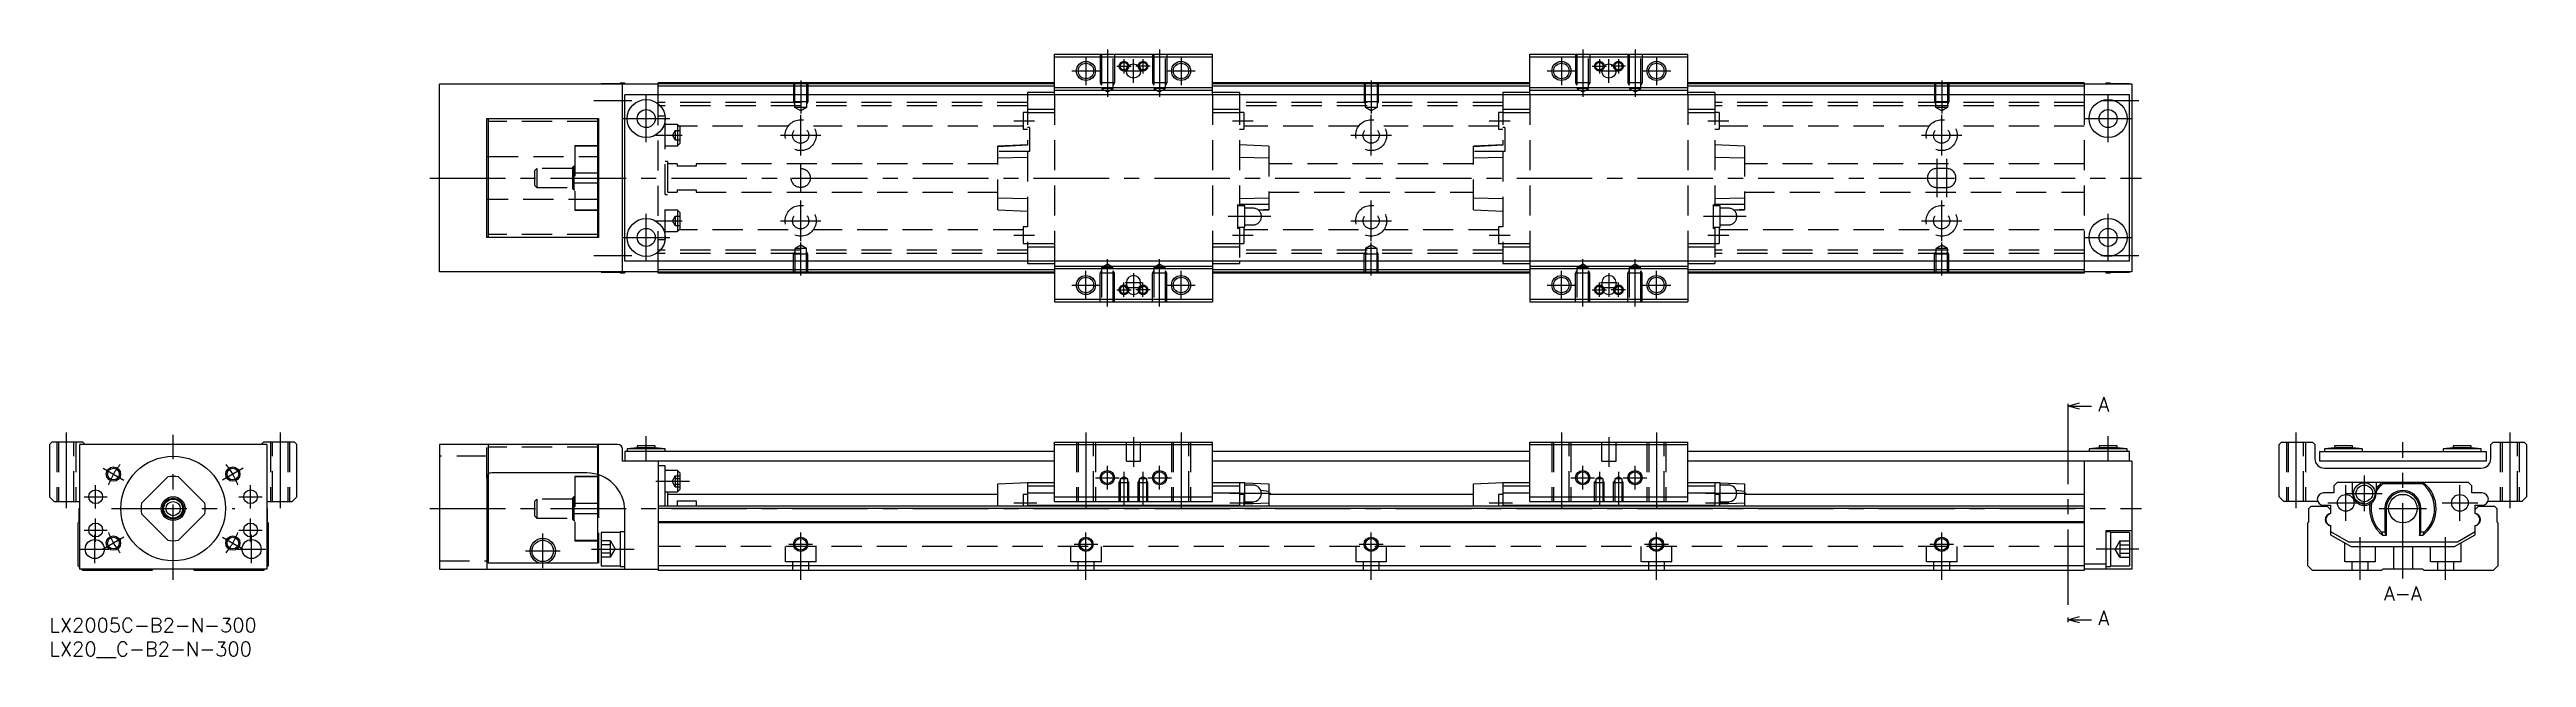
# Model space of a CAD drawing. Extents: x 0 to 521, y -8 to 120.
import ezdxf

# ---------------------------------------------------------------- set-up
doc = ezdxf.new("R2010")
doc.units = 0
doc.header["$LTSCALE"] = 0.5
doc.linetypes.add('CENTER', pattern=[50.8, 31.75, -6.35, 6.35, -6.35])
doc.linetypes.add('DASHED', pattern=[19.05, 12.7, -6.35])
doc.layers.get('0').update_dxf_attribs({"linetype": 'CONTINUOUS'})
for name, color, linetype in [('MSM_CENTER', 1, 'CENTER'), ('MSM_CONTINUOUS', 7, 'CONTINUOUS'), ('MSM_DASHED', 4, 'DASHED'), ('MSM_NARROW', 5, 'CONTINUOUS'), ('MSM_PART_NUMBER', 7, 'CONTINUOUS')]:
    doc.layers.add(name, color=color, linetype=linetype)
doc.styles.get("Standard").update_dxf_attribs({"font": 'txt.shx', "height": 1, "bigfont": 'bigfont.shx'})

# ---------------------------------------------------------------- blocks, each defined once
blk = doc.blocks.new('*U2')
at = {"layer": 'MSM_PART_NUMBER'}
blk.add_text('LX2005C-B2-N-300', height=3, dxfattribs=at).set_placement((0, -3))
blk = doc.blocks.new('*U3')
at = {"layer": 'MSM_PART_NUMBER'}
blk.add_text('LX20__C-B2-N-300', height=3, dxfattribs=at).set_placement((0, -8))

msp = doc.modelspace()

# ---------------------------------------------------------------- linework, layer by layer
for p, q in [((205.7, 110.5), (205.7, 110)), ((250.3, 110.5), (250.3, 110)), ((305.7, 110.5), (305.7, 110)), ((350.3, 110.5), (350.3, 110)), ((205.7, 75), (205.7, 74.5)), ((250.3, 75), (250.3, 74.5)), ((305.7, 75), (305.7, 74.5)), ((350.3, 75), (350.3, 74.5))]:
    msp.add_line(p, q)
at = {"layer": 'MSM_CENTER'}
for p, q in [((215, 115), (221, 115)), ((218, 118), (218, 112)), ((222.5, 119.5), (222.5, 109.59)), ((224.5, 116), (227.5, 116)), ((226, 117.5), (226, 114.5)), ((226, 115), (230, 115)), ((228, 112.5), (228, 117.5)), ((231.5, 116), (228.5, 116)), ((230, 117.5), (230, 114.5)), ((233.5, 119.5), (233.5, 109.59)), ((235, 115), (241, 115)), ((238, 118), (238, 112)), ((315, 115), (321, 115)), ((318, 118), (318, 112)), ((322.5, 119.5), (322.5, 109.59)), ((324.5, 116), (327.5, 116)), ((326, 117.5), (326, 114.5)), ((326, 115), (330, 115)), ((328, 112.5), (328, 117.5)), ((331.5, 116), (328.5, 116)), ((330, 117.5), (330, 114.5)), ((333.5, 119.5), (333.5, 109.59)), ((335, 115), (341, 115)), ((338, 118), (338, 112)), ((125.5, 100), (125.5, 110)), ((158, 113), (158, 106.09)), ((278, 113), (278, 106.09)), ((398, 113), (398, 106.09)), ((433, 100), (433, 110)), ((114.5, 108.8), (122.5, 108.8)), ((120.5, 105), (130.5, 105)), ((158, 97.25), (158, 105.75)), ((202.8, 104.5), (207.2, 104.5)), ((248.8, 104.5), (253.2, 104.5)), ((278, 97.25), (278, 105.75)), ((302.8, 104.5), (307.2, 104.5)), ((348.8, 104.5), (353.2, 104.5)), ((398, 97.25), (398, 105.75)), ((428, 105), (438, 105)), ((431.5, 108.8), (439.5, 108.8)), ((127.5, 101.5), (133.1, 101.5)), ((153.75, 101.5), (162.25, 101.5)), ((273.75, 101.5), (282.25, 101.5)), ((393.75, 101.5), (402.25, 101.5)), ((158, 89.5), (158, 95.5)), ((397, 96.5), (397, 88.5)), ((399, 96.5), (399, 88.5)), ((80, 92.5), (440, 92.5)), ((125.5, 75), (125.5, 85)), ((127.5, 83.5), (133.1, 83.5)), ((153.75, 83.5), (162.25, 83.5)), ((158, 79.25), (158, 87.75)), ((256.9, 84.4), (247.9, 84.4)), ((273.75, 83.5), (282.25, 83.5)), ((278, 79.25), (278, 87.75)), ((356.9, 84.4), (347.9, 84.4)), ((393.75, 83.5), (402.25, 83.5)), ((398, 79.25), (398, 87.75)), ((433, 75), (433, 85)), ((120.5, 80), (130.5, 80)), ((158, 72), (158, 78.91)), ((202.8, 80.5), (207.2, 80.5)), ((248.8, 80.45), (253.2, 80.45)), ((278, 72), (278, 78.91)), ((302.8, 80.5), (307.2, 80.5)), ((348.8, 80.45), (353.2, 80.45)), ((398, 72), (398, 78.91)), ((428, 80), (438, 80)), ((114.5, 76.2), (122.5, 76.2)), ((218, 67), (218, 73)), ((222.5, 65.5), (222.5, 75.41)), ((233.5, 65.5), (233.5, 75.41)), ((238, 67), (238, 73)), ((318, 67), (318, 73)), ((322.5, 65.5), (322.5, 75.41)), ((333.5, 65.5), (333.5, 75.41)), ((338, 67), (338, 73)), ((431.5, 76.2), (439.5, 76.2)), ((215, 70), (221, 70)), ((224.5, 69), (227.5, 69)), ((226, 67.5), (226, 70.5)), ((226.25, 70.5), (229.75, 70.5)), ((226.25, 69.5), (229.75, 69.5)), ((228, 72.5), (228, 67.5)), ((231.5, 69), (228.5, 69)), ((230, 67.5), (230, 70.5)), ((235, 70), (241, 70)), ((315, 70), (321, 70)), ((324.5, 69), (327.5, 69)), ((326, 67.5), (326, 70.5)), ((326.25, 70.5), (329.75, 70.5)), ((326.25, 69.5), (329.75, 69.5)), ((328, 72.5), (328, 67.5)), ((331.5, 69), (328.5, 69)), ((330, 67.5), (330, 70.5)), ((335, 70), (341, 70)), ((424.5, 44.04), (424.5, 0.13)), ((3.5, 39), (3.5, 22.5)), ((26, 8), (26, 38.5)), ((48.5, 39), (48.5, 22.5)), ((125.5, 33), (125.5, 38.2)), ((218, 39), (218, 22.5)), ((228, 38), (228, 31.8)), ((238, 39), (238, 22.5)), ((318, 39), (318, 22.5)), ((328, 38), (328, 31.8)), ((338, 39), (338, 22.5)), ((433, 33), (433, 38.2)), ((472.5, 39), (472.5, 22.5)), ((495, 8.3), (495, 37)), ((517.5, 39), (517.5, 22.5)), ((11.28, 31.5), (15.61, 29)), ((40.72, 31.5), (36.39, 29)), ((222.5, 27), (222.5, 32)), ((233.5, 27), (233.5, 32)), ((322.5, 27), (322.5, 32)), ((333.5, 27), (333.5, 32)), ((9.7, 23.05), (9.7, 27.95)), ((42.3, 23.05), (42.3, 27.95)), ((127.5, 28.75), (134.6, 28.75)), ((220, 29.5), (225, 29.5)), ((226, 30.7), (226, 23.5)), ((230, 30.7), (230, 23.5)), ((231, 29.5), (236, 29.5)), ((256.9, 26.2), (248.3, 26.2)), ((320, 29.5), (325, 29.5)), ((326, 30.7), (326, 23.5)), ((330, 30.7), (330, 23.5)), ((331, 29.5), (336, 29.5)), ((356.9, 26.2), (348.3, 26.2)), ((483, 20.45), (483, 27.95)), ((483.15, 26.2), (490.65, 26.2)), ((486.9, 22.45), (486.9, 29.95)), ((507, 20.45), (507, 27.95)), ((7.25, 25.5), (12.15, 25.5)), ((9.7, 16.05), (9.7, 20.95)), ((13, 23), (39, 23)), ((39.85, 25.5), (44.75, 25.5)), ((42.3, 16.05), (42.3, 20.95)), ((80, 23), (440, 23)), ((202.8, 24.2), (207.7, 24.2)), ((248.3, 24.2), (253.2, 24.2)), ((302.8, 24.2), (307.7, 24.2)), ((348.3, 24.2), (353.2, 24.2)), ((479.25, 24.2), (486.75, 24.2)), ((490, 23), (500, 23)), ((503.25, 24.2), (510.75, 24.2)), ((7.25, 18.5), (12.15, 18.5)), ((9.5, 11.5), (9.5, 17.5)), ((15.61, 17), (11.28, 14.5)), ((36.39, 17), (40.72, 14.5)), ((39.85, 18.5), (44.75, 18.5)), ((42.5, 11.5), (42.5, 17.5)), ((103.75, 10.45), (103.75, 17.75)), ((158, 8), (158, 18)), ((218, 8), (218, 18)), ((278, 8), (278, 18)), ((338, 8), (338, 18)), ((398, 8), (398, 18)), ((486, 8), (486, 17)), ((504, 8), (504, 17)), ((6.5, 14.5), (12.5, 14.5)), ((39.5, 14.5), (45.5, 14.5)), ((100.1, 14.1), (107.4, 14.1)), ((114, 14.5), (123, 14.5)), ((155.5, 15.5), (160.5, 15.5)), ((215.5, 15.5), (220.5, 15.5)), ((275.5, 15.5), (280.5, 15.5)), ((335.5, 15.5), (340.5, 15.5)), ((395.5, 15.5), (400.5, 15.5)), ((439.5, 14.5), (430.5, 14.5))]:
    msp.add_line(p, q, dxfattribs=at)
for start, end in [(140.1188, 159.8812), (20.1188, 39.8812), (200.1188, 219.8812), (320.1188, 339.8812)]:
    msp.add_arc((26, 23), 14.5, start, end, dxfattribs=at)
at = {"layer": 'MSM_CONTINUOUS'}
for p, q in [((211.4, 118.5), (244.6, 118.5)), ((211.4, 110), (211.4, 118.5)), ((211.4, 118), (244.6, 118)), ((244.6, 110), (244.6, 118.5)), ((311.4, 118.5), (344.6, 118.5)), ((311.4, 110), (311.4, 118.5)), ((311.4, 118), (344.6, 118)), ((344.6, 110), (344.6, 118.5)), ((128, 112.2), (82, 112.2)), ((82, 72.8), (82, 112.2)), ((116, 112.3), (116, 112.2)), ((120, 112.3), (116, 112.3)), ((120, 112.45), (120, 112.2)), ((121, 112.45), (120, 112.45)), ((120.5, 72.8), (120.5, 112.2)), ((121, 112.45), (121, 112.2)), ((121, 75), (121, 110)), ((437.5, 110), (121, 110)), ((128, 110), (128, 112.5)), ((211.4, 112.5), (128, 112.5)), ((211.4, 112.3), (128, 112.3)), ((211.4, 111.8), (128, 111.8)), ((211.4, 110.5), (205.7, 110.5)), ((211.4, 111.5), (244.6, 111.5)), ((211.4, 111), (244.6, 111)), ((311.4, 112.5), (244.6, 112.5)), ((311.4, 112.3), (244.6, 112.3)), ((311.4, 111.8), (244.6, 111.8)), ((250.3, 110.5), (244.6, 110.5)), ((311.4, 110.5), (305.7, 110.5)), ((311.4, 111.5), (344.6, 111.5)), ((311.4, 111), (344.6, 111)), ((428, 112.5), (344.6, 112.5)), ((428, 112.3), (344.6, 112.3)), ((428, 111.8), (344.6, 111.8)), ((350.3, 110.5), (344.6, 110.5)), ((428, 112.5), (428, 110)), ((438, 112.2), (428, 112.2)), ((433.5, 112.45), (432.5, 112.45)), ((432.5, 112.45), (432.5, 112.2)), ((433.5, 112.45), (433.5, 112.2)), ((437.5, 112.3), (433.5, 112.3)), ((437.5, 112.3), (437.5, 112.2)), ((437.5, 75), (437.5, 110)), ((438, 112.2), (438, 72.8)), ((92, 105), (115.5, 105)), ((92, 80), (92, 105)), ((92.25, 105), (92.25, 80)), ((115.25, 105), (115.25, 80)), ((115.5, 105), (115.5, 80)), ((115.5, 99.25), (115.25, 99.25)), ((115.5, 99.16), (115.25, 99.16)), ((92, 97), (92.25, 97)), ((115.25, 93.62), (115.5, 93.62)), ((115.5, 91.38), (115.25, 91.38)), ((92.25, 88), (92, 88)), ((115.25, 85.84), (115.5, 85.84)), ((115.25, 85.75), (115.5, 85.75)), ((115.5, 80), (92, 80)), ((437.5, 75), (121, 75)), ((128, 72.5), (128, 75)), ((211.4, 73.2), (128, 73.2)), ((205.7, 74.5), (211.4, 74.5)), ((211.4, 75), (211.4, 66.5)), ((211.4, 74), (244.6, 74)), ((211.4, 73.5), (244.6, 73.5)), ((244.6, 75), (244.6, 66.5)), ((244.6, 74.5), (250.3, 74.5)), ((311.4, 73.2), (244.6, 73.2)), ((305.7, 74.5), (311.4, 74.5)), ((311.4, 75), (311.4, 66.5)), ((311.4, 74), (344.6, 74)), ((311.4, 73.5), (344.6, 73.5)), ((344.6, 75), (344.6, 66.5)), ((344.6, 74.5), (350.3, 74.5)), ((428, 73.2), (344.6, 73.2)), ((428, 75), (428, 72.5)), ((128, 72.8), (82, 72.8)), ((116, 72.8), (116, 72.7)), ((116, 72.7), (120, 72.7)), ((120, 72.8), (120, 72.55)), ((120, 72.55), (121, 72.55)), ((121, 72.8), (121, 72.55)), ((211.4, 72.7), (128, 72.7)), ((211.4, 72.5), (128, 72.5)), ((226.5, 70.5), (226.5, 69.5)), ((229.5, 69.5), (229.5, 70.5)), ((311.4, 72.7), (244.6, 72.7)), ((311.4, 72.5), (244.6, 72.5)), ((326.5, 70.5), (326.5, 69.5)), ((329.5, 69.5), (329.5, 70.5)), ((428, 72.7), (344.6, 72.7)), ((428, 72.5), (344.6, 72.5)), ((438, 72.8), (428, 72.8)), ((432.5, 72.8), (432.5, 72.55)), ((432.5, 72.55), (433.5, 72.55)), ((433.5, 72.8), (433.5, 72.55)), ((433.5, 72.7), (437.5, 72.7)), ((437.5, 72.8), (437.5, 72.7)), ((211.4, 67), (244.6, 67)), ((211.4, 66.5), (244.6, 66.5)), ((311.4, 67), (344.6, 67)), ((311.4, 66.5), (344.6, 66.5)), ((424.5, 44.54), (427, 45.21)), ((424.5, 45.04), (424.5, 44.04)), ((427, 43.87), (424.5, 44.54)), ((424.5, 44.54), (429.5, 44.54)), ((0.5, 37), (0, 36.5)), ((0, 36.5), (0, 25.5)), ((7, 37), (0.5, 37)), ((6.3, 36.5), (6.3, 10.3)), ((45.7, 36.5), (6.3, 36.5)), ((7.5, 36.5), (7, 37)), ((45, 37), (44.5, 36.5)), ((51.5, 37), (45, 37)), ((45.7, 36.5), (45.7, 10.3)), ((52, 36.5), (51.5, 37)), ((52, 25.5), (52, 36.5)), ((82, 36.5), (82, 10.3)), ((119.5, 36.5), (82, 36.5)), ((211.4, 37), (244.6, 37)), ((211.4, 24.5), (211.4, 37)), ((211.4, 36.5), (244.6, 36.5)), ((244.6, 24.5), (244.6, 37)), ((311.4, 37), (344.6, 37)), ((311.4, 24.5), (311.4, 37)), ((311.4, 36.5), (344.6, 36.5)), ((344.6, 24.5), (344.6, 37)), ((469, 36.5), (469.5, 37)), ((469, 25.5), (469, 36.5)), ((469.5, 37), (476, 37)), ((476, 37), (476.5, 36.5)), ((476.5, 36.5), (476.5, 33.5)), ((513.5, 36.5), (514, 37)), ((513.5, 33.5), (513.5, 36.5)), ((514, 37), (520.5, 37)), ((520.5, 37), (521, 36.5)), ((521, 36.5), (521, 25.5)), ((120.5, 33), (120.5, 35.5)), ((211.4, 33), (120.5, 33)), ((121, 35), (121, 33)), ((211.4, 35), (121, 35)), ((123.6, 35.8), (121.5, 35.55)), ((121.5, 35.55), (121.5, 35)), ((129.5, 35.55), (121.5, 35.55)), ((123.6, 36.2), (123.6, 35.8)), ((127.4, 36.2), (123.6, 36.2)), ((127.4, 35.8), (123.6, 35.8)), ((127.4, 35.8), (127.4, 36.2)), ((129.5, 35.55), (127.4, 35.8)), ((128, 33), (128, 10)), ((129.5, 32), (128, 32)), ((129.5, 35), (129.5, 35.55)), ((129.5, 23.5), (129.5, 32)), ((311.4, 35), (244.6, 35)), ((311.4, 33), (244.6, 33)), ((437.5, 35), (344.6, 35)), ((438, 33), (344.6, 33)), ((428, 33), (428, 10)), ((431.1, 35.8), (429, 35.55)), ((429, 35.55), (429, 35)), ((437, 35.55), (429, 35.55)), ((431.1, 36.2), (431.1, 35.8)), ((434.9, 36.2), (431.1, 36.2)), ((434.9, 35.8), (431.1, 35.8)), ((434.9, 35.8), (434.9, 36.2)), ((437, 35.55), (434.9, 35.8)), ((437, 35), (437, 35.55)), ((437.5, 33), (437.5, 35)), ((438, 33), (438, 10.3)), ((477.5, 35), (512.5, 35)), ((477.5, 35), (477.5, 33)), ((512.5, 33), (477.5, 33)), ((480.6, 35.8), (478.5, 35.55)), ((486.5, 35.55), (478.5, 35.55)), ((478.5, 35.55), (478.5, 35)), ((478.5, 31.5), (511.5, 31.5)), ((484.4, 36.2), (480.6, 36.2)), ((480.6, 36.2), (480.6, 35.8)), ((484.4, 35.8), (480.6, 35.8)), ((484.4, 35.8), (484.4, 36.2)), ((486.5, 35.55), (484.4, 35.8)), ((486.5, 35), (486.5, 35.55)), ((505.6, 35.8), (503.5, 35.55)), ((511.5, 35.55), (503.5, 35.55)), ((503.5, 35.55), (503.5, 35)), ((509.4, 36.2), (505.6, 36.2)), ((505.6, 36.2), (505.6, 35.8)), ((509.4, 35.8), (505.6, 35.8)), ((509.4, 35.8), (509.4, 36.2)), ((511.5, 35.55), (509.4, 35.8)), ((511.5, 35), (511.5, 35.55)), ((512.5, 35), (512.5, 33)), ((24.88, 29.66), (19.34, 24.12)), ((32.66, 24.12), (27.12, 29.66)), ((92, 29.5), (92, 10.3)), ((92, 27.42), (92.25, 27.42)), ((92.25, 30.16), (92.25, 11.5)), ((113, 30.5), (93, 30.5)), ((115.25, 30.18), (115.25, 11.5)), ((115.5, 29.75), (115.25, 29.75)), ((115.5, 29.66), (115.25, 29.66)), ((115.25, 27.42), (115.5, 27.42)), ((115.5, 30.1), (115.5, 27.42)), ((132.1, 31), (129.5, 31)), ((129.5, 26.5), (132.1, 26.5)), ((130, 26.5), (130, 23.5)), ((132.6, 30.5), (132.1, 31)), ((132.1, 31), (132.1, 26.5)), ((132.1, 26.5), (132.6, 27)), ((132.6, 30.5), (132.6, 27)), ((199.5, 28.2), (205.7, 28.5)), ((199.5, 23.5), (199.5, 28.2)), ((205.7, 28.5), (211.4, 28.5)), ((205.7, 28.5), (205.7, 23.5)), ((205.7, 27.79), (211.4, 27.79)), ((205.7, 26.3), (211.4, 26.3)), ((244.6, 28.5), (250.3, 28.5)), ((244.6, 27.79), (250.3, 27.79)), ((244.6, 26.3), (250.3, 26.3)), ((250.3, 28.5), (251.32, 28.45)), ((250.3, 28.5), (250.3, 23.5)), ((251.4, 28.45), (250.3, 28.45)), ((251.4, 28.45), (256.5, 28.2)), ((251.4, 23.95), (251.4, 28.45)), ((253.15, 27.95), (251.4, 27.95)), ((256.5, 26.63), (254.8, 26.79)), ((256.5, 28.2), (256.5, 23.5)), ((299.5, 28.2), (305.7, 28.5)), ((299.5, 23.5), (299.5, 28.2)), ((305.7, 28.5), (311.4, 28.5)), ((305.7, 28.5), (305.7, 23.5)), ((305.7, 27.79), (311.4, 27.79)), ((305.7, 26.3), (311.4, 26.3)), ((344.6, 28.5), (350.3, 28.5)), ((344.6, 27.79), (350.3, 27.79)), ((344.6, 26.3), (350.3, 26.3)), ((350.3, 28.5), (351.32, 28.45)), ((350.3, 28.5), (350.3, 23.5)), ((351.4, 28.45), (350.3, 28.45)), ((351.4, 28.45), (356.5, 28.2)), ((351.4, 23.95), (351.4, 28.45)), ((353.15, 27.95), (351.4, 27.95)), ((356.5, 26.63), (354.8, 26.79)), ((356.5, 28.2), (356.5, 23.5)), ((480.5, 26.3), (478.3, 26.3)), ((481.21, 28.5), (480.5, 27.79)), ((480.5, 27.79), (480.5, 26.3)), ((508.79, 28.5), (481.21, 28.5)), ((484.4, 26.2), (484.4, 28.5)), ((489.4, 28.5), (489.4, 26.2)), ((490.67, 28.5), (490.81, 28.2)), ((499.19, 28.2), (490.81, 28.2)), ((499.19, 28.2), (499.33, 28.5)), ((509.5, 27.79), (508.79, 28.5)), ((509.5, 26.3), (509.5, 27.79)), ((511.7, 26.3), (509.5, 26.3)), ((0, 25.5), (1, 24.5)), ((1, 24.5), (6.3, 24.5)), ((6.2, 23), (6.3, 23.1)), ((6.2, 20.2), (6.2, 23)), ((19.34, 21.88), (24.88, 16.34)), ((27.12, 16.34), (32.66, 21.88)), ((45.7, 24.5), (51, 24.5)), ((45.7, 23.1), (45.8, 23)), ((45.8, 23), (45.8, 20.2)), ((51, 24.5), (52, 25.5)), ((121, 10.3), (121, 22.5)), ((428, 23.5), (128, 23.5)), ((428, 23), (128, 23)), ((199.5, 26), (130, 26)), ((132, 24.66), (136, 24.66)), ((132, 24.66), (132, 23.5)), ((136, 24.66), (136, 23.5)), ((205.7, 25.95), (204.8, 25.95)), ((204.8, 25.95), (204.8, 23.5)), ((205.7, 23.7), (250.3, 23.7)), ((211.4, 25.5), (244.6, 25.5)), ((211.4, 24.5), (244.6, 24.5)), ((251.2, 25.95), (250.3, 25.95)), ((251.2, 25.95), (251.2, 23.5)), ((251.2, 23.95), (251.4, 23.95)), ((251.4, 24.45), (253.15, 24.45)), ((251.4, 24.03), (256.5, 24.23)), ((299.5, 26), (256.5, 26)), ((305.7, 25.95), (304.8, 25.95)), ((304.8, 25.95), (304.8, 23.5)), ((305.7, 23.7), (350.3, 23.7)), ((311.4, 25.5), (344.6, 25.5)), ((311.4, 24.5), (344.6, 24.5)), ((351.2, 25.95), (350.3, 25.95)), ((351.2, 25.95), (351.2, 23.5)), ((351.2, 23.95), (351.4, 23.95)), ((351.4, 24.45), (353.15, 24.45)), ((351.4, 24.03), (356.5, 24.23)), ((428, 26), (356.5, 26)), ((470, 24.5), (469, 25.5)), ((477.1, 24.5), (470, 24.5)), ((475.2, 23), (475.7, 23.5)), ((475.2, 20.2), (475.2, 23)), ((475.7, 23.5), (479.1, 23.5)), ((478.3, 23.7), (479.8, 23.7)), ((479.1, 23.5), (479.8, 22.8)), ((479.8, 23.7), (479.8, 21.96)), ((491.21, 22.68), (491.21, 18.04)), ((491.5, 23), (491.5, 17.38)), ((498.5, 23), (498.5, 17.38)), ((498.79, 18.04), (498.79, 22.68)), ((510.2, 23.7), (511.7, 23.7)), ((510.2, 21.96), (510.2, 23.7)), ((510.2, 22.8), (510.9, 23.5)), ((510.9, 23.5), (514.3, 23.5)), ((520, 24.5), (512.9, 24.5)), ((514.3, 23.5), (514.8, 23)), ((514.8, 23), (514.8, 20.2)), ((521, 25.5), (520, 24.5)), ((6, 20), (6.2, 20.2)), ((6, 11), (6, 20)), ((45.8, 20.2), (46, 20)), ((46, 20), (46, 11)), ((120, 18), (116, 18)), ((116, 18), (116, 11)), ((121, 18.15), (120, 18.15)), ((120, 18.15), (120, 10.85)), ((428, 20.2), (128, 20.2)), ((428, 20), (128, 20)), ((438, 18.3), (432.5, 18.3)), ((432.5, 18.3), (432.5, 10.3)), ((433.5, 18.15), (432.5, 18.15)), ((433.5, 18.15), (433.5, 10.85)), ((437.5, 18), (433.5, 18)), ((437.5, 18), (437.5, 11)), ((475, 20), (475.2, 20.2)), ((475, 11), (475, 20)), ((479.8, 19.44), (479.8, 17.5)), ((479.8, 18.16), (483.54, 16)), ((479.8, 17.5), (484.13, 15)), ((483.54, 16), (506.46, 16)), ((491.21, 18.04), (490.53, 18.04)), ((491.5, 17.38), (490.83, 17.38)), ((491.21, 18.04), (491.5, 17.38)), ((498.5, 17.38), (498.79, 18.04)), ((499.17, 17.38), (498.5, 17.38)), ((499.47, 18.04), (498.79, 18.04)), ((505.87, 15), (510.2, 17.5)), ((506.46, 16), (510.2, 18.16)), ((510.2, 17.5), (510.2, 19.44)), ((514.8, 20.2), (515, 20)), ((515, 20), (515, 11)), ((6.3, 10.7), (6, 11)), ((46, 11), (45.7, 10.7)), ((103.24, 11.5), (92.25, 11.5)), ((115.25, 11.5), (104.26, 11.5)), ((116, 11), (120, 11)), ((120, 10.85), (121, 10.85)), ((428, 11), (128, 11)), ((432.5, 11.3), (428, 11.3)), ((432.5, 10.85), (433.5, 10.85)), ((433.5, 11), (437.5, 11)), ((476, 10), (475, 11)), ((484.13, 15), (505.87, 15)), ((515, 11), (514, 10)), ((45.7, 10.3), (6.3, 10.3)), ((7, 10), (6.7, 10.3)), ((21.5, 10), (7, 10)), ((21.8, 10.3), (21.5, 10)), ((30.5, 10), (30.2, 10.3)), ((45, 10), (30.5, 10)), ((45.3, 10.3), (45, 10)), ((82, 10.3), (128, 10.3)), ((428, 10), (128, 10)), ((438, 10.3), (428, 10.3)), ((490.5, 10), (476, 10)), ((490.8, 10.3), (490.5, 10)), ((499.2, 10.3), (490.8, 10.3)), ((499.5, 10), (499.2, 10.3)), ((514, 10), (499.5, 10)), ((424.5, -0.37), (427, 0.3)), ((424.5, 0.13), (424.5, -0.87)), ((427, -1.04), (424.5, -0.37)), ((424.5, -0.37), (429.5, -0.37))]:
    msp.add_line(p, q, dxfattribs=at)
for centre, radius in [((218, 115), 1.62), ((228, 115), 1.5), ((238, 115), 1.62), ((318, 115), 1.62), ((328, 115), 1.5), ((338, 115), 1.62), ((125.5, 105), 4), ((125.5, 105), 1.9), ((433, 105), 4), ((433, 105), 1.9), ((125.5, 80), 4), ((433, 80), 4), ((125.5, 80), 1.9), ((433, 80), 1.9), ((218, 70), 1.62), ((238, 70), 1.62), ((318, 70), 1.62), ((338, 70), 1.62), ((13.44, 30.25), 1.23), ((26, 23), 11), ((38.56, 30.25), 1.23), ((9.7, 25.5), 1.45), ((42.3, 25.5), 1.45), ((222.5, 29.5), 1.23), ((233.5, 29.5), 1.23), ((322.5, 29.5), 1.23), ((333.5, 29.5), 1.23), ((486.9, 26.2), 2.25), ((486.9, 26.2), 1.75), ((26, 23), 2.5), ((26, 23), 2.2), ((26, 23), 2), ((26, 23), 1.5), ((483, 24.2), 1.75), ((495, 23), 3), ((507, 24.2), 1.75), ((9.5, 14.5), 2), ((9.7, 18.5), 1.45), ((13.44, 15.75), 1.23), ((38.56, 15.75), 1.23), ((42.5, 14.5), 2), ((42.3, 18.5), 1.45), ((103.75, 14.1), 2.65), ((103.75, 14.1), 2.25), ((158, 15.5), 1.23), ((218, 15.5), 1.23), ((278, 15.5), 1.23), ((338, 15.5), 1.23), ((398, 15.5), 1.23)]:
    msp.add_circle(centre, radius, dxfattribs=at)
for centre, radius, start, end in [((228, 70.5), 1.5, 0, 180), ((228, 69.5), 1.5, 180, 0), ((328, 70.5), 1.5, 0, 180), ((328, 69.5), 1.5, 180, 0), ((119.5, 35.5), 1, 0, 90), ((478.5, 33.5), 2, 180, 270), ((511.5, 33.5), 2, 270, 0), ((26, 23), 6.75, 80.4309, 99.5691), ((93, 29.5), 1, 90, 180), ((113, 22.5), 8, 0, 90), ((253.15, 26.2), 1.75, 270, 90), ((353.15, 26.2), 1.75, 270, 90), ((478.3, 25), 1.3, 90, 270), ((486.9, 26.2), 2.5, 180, 0), ((495, 23), 7, 128.2132, 143.1301), ((495, 23), 6.68, 128.8735, 147.0286), ((495, 23), 3.8, 355.1074, 184.8926), ((495, 23), 3.5, 0, 180), ((495, 23), 7, 306.5962, 51.7868), ((495, 23), 6.68, 312.0402, 51.1265), ((511.7, 25), 1.3, 270, 90), ((26, 23), 6.75, 170.4309, 189.5691), ((26, 23), 6.75, 350.4309, 9.5691), ((480, 20.7), 1.32, 98.7147, 261.2853), ((480.1, 20.7), 1.3, 103.3424, 256.6576), ((495, 23), 7, 171.8617, 233.4038), ((495, 23), 6.68, 169.3812, 227.9598), ((510, 20.7), 1.32, 278.7147, 81.2853), ((509.9, 20.7), 1.3, 283.3424, 76.6576), ((26, 23), 6.75, 260.4309, 279.5691), ((496.07, 20.13), 5.92, 200.6125, 207.6426), ((488.81, 22.42), 11.52, 334.0671, 337.6778)]:
    msp.add_arc(centre, radius, start, end, dxfattribs=at)
at = {"layer": 'MSM_DASHED'}
for p, q in [((221, 118.5), (221, 112.5)), ((221.27, 118.5), (221.27, 111.3)), ((223.73, 111.3), (223.73, 118.5)), ((224, 118.5), (224, 112.5)), ((232, 118.5), (232, 112.5)), ((232.27, 118.5), (232.27, 111.3)), ((234.73, 111.3), (234.73, 118.5)), ((235, 118.5), (235, 112.5)), ((321, 118.5), (321, 112.5)), ((321.27, 118.5), (321.27, 111.3)), ((323.73, 111.3), (323.73, 118.5)), ((324, 118.5), (324, 112.5)), ((332, 118.5), (332, 112.5)), ((332.27, 118.5), (332.27, 111.3)), ((334.73, 111.3), (334.73, 118.5)), ((335, 118.5), (335, 112.5)), ((128, 75), (128, 110)), ((156.5, 112.5), (156.5, 108.5)), ((156.77, 107.3), (156.77, 112.5)), ((159.23, 112.5), (159.23, 107.3)), ((159.5, 112.5), (159.5, 108.5)), ((205.7, 110), (205.7, 99.43)), ((211.4, 110), (211.4, 75)), ((224, 112.5), (221, 112.5)), ((221, 112.5), (221.27, 112.03)), ((221.27, 111.3), (222.5, 110.59)), ((223.73, 111.3), (221.27, 111.3)), ((222.5, 110.59), (223.73, 111.3)), ((224, 112.5), (223.73, 112.03)), ((235, 112.5), (232, 112.5)), ((232, 112.5), (232.27, 112.03)), ((232.27, 111.3), (233.5, 110.59)), ((234.73, 111.3), (232.27, 111.3)), ((233.5, 110.59), (234.73, 111.3)), ((235, 112.5), (234.73, 112.03)), ((244.6, 110), (244.6, 75)), ((250.3, 110), (250.3, 86.9)), ((276.5, 112.5), (276.5, 108.5)), ((276.77, 107.3), (276.77, 112.5)), ((279.23, 112.5), (279.23, 107.3)), ((279.5, 112.5), (279.5, 108.5)), ((305.7, 110), (305.7, 99.43)), ((311.4, 110), (311.4, 75)), ((324, 112.5), (321, 112.5)), ((321, 112.5), (321.27, 112.03)), ((321.27, 111.3), (322.5, 110.59)), ((323.73, 111.3), (321.27, 111.3)), ((322.5, 110.59), (323.73, 111.3)), ((324, 112.5), (323.73, 112.03)), ((335, 112.5), (332, 112.5)), ((332, 112.5), (332.27, 112.03)), ((332.27, 111.3), (333.5, 110.59)), ((334.73, 111.3), (332.27, 111.3)), ((333.5, 110.59), (334.73, 111.3)), ((335, 112.5), (334.73, 112.03)), ((344.6, 110), (344.6, 75)), ((350.3, 110), (350.3, 86.9)), ((396.5, 112.5), (396.5, 108.5)), ((396.77, 107.3), (396.77, 112.5)), ((399.23, 112.5), (399.23, 107.3)), ((399.5, 112.5), (399.5, 108.5)), ((428, 110), (428, 75)), ((115.25, 104.4), (92.25, 104.4)), ((205.7, 108.4), (128, 108.4)), ((205.7, 107.7), (128, 107.7)), ((129.5, 105.5), (128, 105.5)), ((129.5, 79.5), (129.5, 105.5)), ((159.5, 108.5), (156.5, 108.5)), ((156.5, 108.5), (156.77, 108.03)), ((159.23, 107.3), (156.77, 107.3)), ((158, 106.59), (156.77, 107.3)), ((159.23, 107.3), (158, 106.59)), ((159.5, 108.5), (159.23, 108.03)), ((204.8, 106.25), (204.8, 102.75)), ((205.7, 106.25), (204.8, 106.25)), ((205.7, 107), (211.4, 107)), ((205.7, 106.29), (211.4, 106.29)), ((244.6, 107), (250.3, 107)), ((244.6, 106.29), (250.3, 106.29)), ((305.7, 108.4), (250.3, 108.4)), ((305.7, 107.7), (250.3, 107.7)), ((251.2, 106.25), (250.3, 106.25)), ((251.2, 106.25), (251.2, 102.75)), ((279.5, 108.5), (276.5, 108.5)), ((276.5, 108.5), (276.77, 108.03)), ((279.23, 107.3), (276.77, 107.3)), ((278, 106.59), (276.77, 107.3)), ((279.23, 107.3), (278, 106.59)), ((279.5, 108.5), (279.23, 108.03)), ((304.8, 106.25), (304.8, 102.75)), ((305.7, 106.25), (304.8, 106.25)), ((305.7, 107), (311.4, 107)), ((305.7, 106.29), (311.4, 106.29)), ((344.6, 107), (350.3, 107)), ((344.6, 106.29), (350.3, 106.29)), ((428, 108.4), (350.3, 108.4)), ((428, 107.7), (350.3, 107.7)), ((351.2, 106.25), (350.3, 106.25)), ((351.2, 106.25), (351.2, 102.75)), ((396.5, 108.5), (396.77, 108.03)), ((399.5, 108.5), (396.5, 108.5)), ((399.23, 107.3), (396.77, 107.3)), ((398, 106.59), (396.77, 107.3)), ((399.23, 107.3), (398, 106.59)), ((399.5, 108.5), (399.23, 108.03)), ((110.5, 99.25), (110.5, 85.75)), ((115.25, 99.25), (110.5, 99.25)), ((115.25, 99.16), (110.5, 99.16)), ((132.1, 103.75), (129.5, 103.75)), ((129.5, 99.25), (132.1, 99.25)), ((131.6, 102.5), (131.02, 101.5)), ((131.6, 100.5), (131.02, 101.5)), ((131.6, 102.5), (131.6, 100.5)), ((131.6, 102.5), (132.6, 102.5)), ((131.6, 101.5), (132.6, 101.5)), ((131.6, 100.5), (132.6, 100.5)), ((132.1, 103.75), (132.1, 99.25)), ((132.6, 103.25), (132.1, 103.75)), ((132.1, 99.25), (132.6, 99.75)), ((155.34, 103.37), (132.48, 103.37)), ((132.6, 103.25), (132.6, 99.75)), ((204.8, 103.37), (160.66, 103.37)), ((205.7, 99.5), (199.5, 99.18)), ((205.7, 99.43), (199.5, 99.06)), ((199.5, 85.82), (199.5, 99.18)), ((204.8, 102.75), (205.7, 102.75)), ((206.1, 103.1), (205.7, 103.1)), ((206.1, 103.1), (206.1, 98.1)), ((250.3, 102.75), (251.2, 102.75)), ((256.5, 99.18), (250.3, 99.5)), ((275.34, 103.37), (251.2, 103.37)), ((256.5, 99.18), (256.5, 85.82)), ((304.8, 103.37), (280.66, 103.37)), ((305.7, 99.5), (299.5, 99.18)), ((305.7, 99.43), (299.5, 99.06)), ((299.5, 85.82), (299.5, 99.18)), ((304.8, 102.75), (305.7, 102.75)), ((306.1, 103.1), (305.7, 103.1)), ((306.1, 103.1), (306.1, 98.1)), ((350.3, 102.75), (351.2, 102.75)), ((356.5, 99.18), (350.3, 99.5)), ((395.34, 103.37), (351.2, 103.37)), ((356.5, 99.18), (356.5, 85.82)), ((428, 103.37), (400.66, 103.37)), ((92.25, 97), (115.5, 97)), ((102.5, 94.5), (102, 94)), ((102, 94), (102, 91)), ((110, 94.5), (102.5, 94.5)), ((102.5, 94.5), (102.5, 90.5)), ((110.3, 95), (110, 94.7)), ((110, 94.7), (110, 90.3)), ((110.5, 95), (110.3, 95)), ((110.3, 95), (110.3, 90)), ((130, 96), (129.5, 96)), ((130, 96), (130, 89)), ((132, 95.5), (130, 95.5)), ((132, 95.5), (132, 95)), ((136, 95), (132, 95)), ((136, 95.5), (136, 95)), ((199.5, 95.5), (136, 95.5)), ((206.1, 98.1), (199.5, 98.1)), ((205.7, 96.83), (199.5, 96.69)), ((205.7, 98.1), (205.7, 75)), ((256.5, 96.69), (250.3, 96.83)), ((299.5, 95.5), (256.5, 95.5)), ((306.1, 98.1), (299.5, 98.1)), ((305.7, 96.83), (299.5, 96.69)), ((305.7, 98.1), (305.7, 75)), ((356.5, 96.69), (350.3, 96.83)), ((428, 95.5), (356.5, 95.5)), ((399, 94.5), (397, 94.5)), ((102, 91), (102.5, 90.5)), ((102.5, 90.5), (110, 90.5)), ((110, 90.3), (110.3, 90)), ((110.3, 90), (110.5, 90)), ((110.5, 93.62), (115.25, 93.62)), ((115.25, 91.38), (110.5, 91.38)), ((129.5, 89), (130, 89)), ((130, 89.5), (132, 89.5)), ((132, 90), (136, 90)), ((132, 90), (132, 89.5)), ((136, 90), (136, 89.5)), ((136, 89.5), (199.5, 89.5)), ((256.5, 89.5), (299.5, 89.5)), ((356.5, 89.5), (428, 89.5)), ((397, 90.5), (399, 90.5)), ((115.5, 88), (92.25, 88)), ((110.5, 85.84), (115.25, 85.84)), ((110.5, 85.75), (115.25, 85.75)), ((132.1, 85.75), (129.5, 85.75)), ((131.6, 84.5), (131.02, 83.5)), ((131.6, 82.5), (131.02, 83.5)), ((131.6, 84.5), (132.6, 84.5)), ((131.6, 84.5), (131.6, 82.5)), ((131.6, 83.5), (132.6, 83.5)), ((132.6, 85.25), (132.1, 85.75)), ((132.1, 85.75), (132.1, 81.25)), ((132.6, 85.25), (132.6, 81.75)), ((199.5, 88.31), (205.7, 88.17)), ((199.5, 85.82), (205.7, 85.5)), ((256.5, 86.9), (249.9, 86.9)), ((249.9, 86.9), (249.9, 81.9)), ((251.4, 86.65), (249.9, 86.65)), ((250.3, 88.17), (256.5, 88.31)), ((251.4, 82.15), (251.4, 86.65)), ((253.15, 86.15), (251.4, 86.15)), ((254.2, 85.8), (256.5, 85.94)), ((254.31, 85.71), (256.5, 85.82)), ((299.5, 88.31), (305.7, 88.17)), ((299.5, 85.82), (305.7, 85.5)), ((356.5, 86.9), (349.9, 86.9)), ((349.9, 86.9), (349.9, 81.9)), ((351.4, 86.65), (349.9, 86.65)), ((350.3, 88.17), (356.5, 88.31)), ((351.4, 82.15), (351.4, 86.65)), ((353.15, 86.15), (351.4, 86.15)), ((354.2, 85.8), (356.5, 85.94)), ((354.31, 85.71), (356.5, 85.82)), ((115.25, 80.6), (92.25, 80.6)), ((129.5, 79.5), (128, 79.5)), ((129.5, 81.25), (132.1, 81.25)), ((131.6, 82.5), (132.6, 82.5)), ((132.1, 81.25), (132.6, 81.75)), ((155.34, 81.63), (132.48, 81.63)), ((158, 78.41), (156.77, 77.7)), ((159.23, 77.7), (158, 78.41)), ((204.8, 81.63), (160.66, 81.63)), ((204.8, 82.25), (204.8, 78.75)), ((205.7, 82.25), (204.8, 82.25)), ((204.8, 78.75), (205.7, 78.75)), ((205.7, 78.71), (211.4, 78.71)), ((244.6, 78.71), (250.3, 78.71)), ((249.9, 82.15), (251.4, 82.15)), ((250.3, 81.9), (249.9, 81.9)), ((250.3, 82.15), (250.3, 75)), ((250.3, 78.75), (251.2, 78.75)), ((251.2, 82.15), (251.2, 78.75)), ((275.34, 81.63), (251.2, 81.63)), ((251.4, 82.65), (253.15, 82.65)), ((278, 78.41), (276.77, 77.7)), ((279.23, 77.7), (278, 78.41)), ((304.8, 81.63), (280.66, 81.63)), ((304.8, 82.25), (304.8, 78.75)), ((305.7, 82.25), (304.8, 82.25)), ((304.8, 78.75), (305.7, 78.75)), ((305.7, 78.71), (311.4, 78.71)), ((344.6, 78.71), (350.3, 78.71)), ((349.9, 82.15), (351.4, 82.15)), ((350.3, 81.9), (349.9, 81.9)), ((350.3, 82.15), (350.3, 75)), ((350.3, 78.75), (351.2, 78.75)), ((351.2, 82.15), (351.2, 78.75)), ((395.34, 81.63), (351.2, 81.63)), ((351.4, 82.65), (353.15, 82.65)), ((398, 78.41), (396.77, 77.7)), ((399.23, 77.7), (398, 78.41)), ((428, 81.63), (400.66, 81.63)), ((205.7, 77.3), (128, 77.3)), ((205.7, 76.6), (128, 76.6)), ((156.5, 76.5), (156.77, 76.97)), ((159.5, 76.5), (156.5, 76.5)), ((156.5, 72.5), (156.5, 76.5)), ((156.77, 77.7), (156.77, 72.5)), ((159.23, 77.7), (156.77, 77.7)), ((159.23, 72.5), (159.23, 77.7)), ((159.5, 76.5), (159.23, 76.97)), ((159.5, 72.5), (159.5, 76.5)), ((205.7, 78), (211.4, 78)), ((221, 72.5), (221.27, 72.97)), ((222.5, 74.41), (221.27, 73.7)), ((223.73, 73.7), (221.27, 73.7)), ((221.27, 73.7), (221.27, 66.5)), ((223.73, 73.7), (222.5, 74.41)), ((223.73, 66.5), (223.73, 73.7)), ((224, 72.5), (223.73, 72.97)), ((232, 72.5), (232.27, 72.97)), ((233.5, 74.41), (232.27, 73.7)), ((234.73, 73.7), (232.27, 73.7)), ((232.27, 73.7), (232.27, 66.5)), ((234.73, 73.7), (233.5, 74.41)), ((234.73, 66.5), (234.73, 73.7)), ((235, 72.5), (234.73, 72.97)), ((244.6, 78), (250.3, 78)), ((305.7, 77.3), (250.3, 77.3)), ((305.7, 76.6), (250.3, 76.6)), ((276.5, 76.5), (276.77, 76.97)), ((279.5, 76.5), (276.5, 76.5)), ((276.5, 72.5), (276.5, 76.5)), ((276.77, 77.7), (276.77, 72.5)), ((279.23, 77.7), (276.77, 77.7)), ((279.23, 72.5), (279.23, 77.7)), ((279.5, 76.5), (279.23, 76.97)), ((279.5, 72.5), (279.5, 76.5)), ((305.7, 78), (311.4, 78)), ((321, 72.5), (321.27, 72.97)), ((322.5, 74.41), (321.27, 73.7)), ((323.73, 73.7), (321.27, 73.7)), ((321.27, 73.7), (321.27, 66.5)), ((323.73, 73.7), (322.5, 74.41)), ((323.73, 66.5), (323.73, 73.7)), ((324, 72.5), (323.73, 72.97)), ((332, 72.5), (332.27, 72.97)), ((333.5, 74.41), (332.27, 73.7)), ((334.73, 73.7), (332.27, 73.7)), ((332.27, 73.7), (332.27, 66.5)), ((334.73, 73.7), (333.5, 74.41)), ((334.73, 66.5), (334.73, 73.7)), ((335, 72.5), (334.73, 72.97)), ((344.6, 78), (350.3, 78)), ((428, 77.3), (350.3, 77.3)), ((428, 76.6), (350.3, 76.6)), ((396.5, 76.5), (396.77, 76.97)), ((399.5, 76.5), (396.5, 76.5)), ((396.5, 72.5), (396.5, 76.5)), ((399.23, 77.7), (396.77, 77.7)), ((396.77, 77.7), (396.77, 72.5)), ((399.23, 72.5), (399.23, 77.7)), ((399.5, 76.5), (399.23, 76.97)), ((399.5, 72.5), (399.5, 76.5)), ((224, 72.5), (221, 72.5)), ((221, 66.5), (221, 72.5)), ((224, 66.5), (224, 72.5)), ((235, 72.5), (232, 72.5)), ((232, 66.5), (232, 72.5)), ((235, 66.5), (235, 72.5)), ((324, 72.5), (321, 72.5)), ((321, 66.5), (321, 72.5)), ((324, 66.5), (324, 72.5)), ((335, 72.5), (332, 72.5)), ((332, 66.5), (332, 72.5)), ((335, 66.5), (335, 72.5)), ((1.5, 37), (1.5, 24.5)), ((1.88, 37), (1.88, 24.5)), ((5.12, 24.5), (5.12, 37)), ((5.5, 37), (5.5, 24.5)), ((46.5, 37), (46.5, 24.5)), ((46.88, 24.5), (46.88, 37)), ((50.12, 37), (50.12, 24.5)), ((50.5, 37), (50.5, 24.5)), ((92, 29.5), (92, 36.5)), ((92.25, 36.5), (92.25, 30.16)), ((115.25, 36.5), (115.25, 30.18)), ((115.5, 30.1), (115.5, 36.5)), ((216, 37), (216, 24.5)), ((216.38, 37), (216.38, 24.5)), ((219.62, 24.5), (219.62, 37)), ((220, 37), (220, 24.5)), ((226.5, 33), (226.5, 37)), ((229.5, 33), (229.5, 37)), ((236, 37), (236, 24.5)), ((236.38, 37), (236.38, 24.5)), ((239.62, 24.5), (239.62, 37)), ((240, 37), (240, 24.5)), ((316, 37), (316, 24.5)), ((316.38, 37), (316.38, 24.5)), ((319.62, 24.5), (319.62, 37)), ((320, 37), (320, 24.5)), ((326.5, 33), (326.5, 37)), ((329.5, 33), (329.5, 37)), ((336, 37), (336, 24.5)), ((336.38, 37), (336.38, 24.5)), ((339.62, 24.5), (339.62, 37)), ((340, 37), (340, 24.5)), ((470.5, 37), (470.5, 24.5)), ((470.88, 37), (470.88, 24.5)), ((474.12, 24.5), (474.12, 37)), ((474.5, 37), (474.5, 24.5)), ((515.5, 37), (515.5, 24.5)), ((515.88, 37), (515.88, 24.5)), ((519.12, 24.5), (519.12, 37)), ((519.5, 37), (519.5, 24.5)), ((92, 34), (82, 34)), ((115.25, 35.9), (92.25, 35.9)), ((226.5, 33), (229.5, 33)), ((326.5, 33), (329.5, 33)), ((115.25, 29.75), (110.5, 29.75)), ((110.5, 29.75), (110.5, 16.25)), ((115.25, 29.66), (110.5, 29.66)), ((115.5, 27.42), (115.5, 10.3)), ((131.6, 29.9), (130.93, 28.75)), ((131.6, 27.6), (130.93, 28.75)), ((131.6, 29.9), (131.6, 27.6)), ((131.6, 29.9), (132.6, 29.9)), ((131.6, 29.33), (132.6, 29.33)), ((131.6, 28.17), (132.6, 28.17)), ((131.6, 27.6), (132.6, 27.6)), ((225, 28.5), (225.22, 28.87)), ((225, 24.5), (225, 28.5)), ((225, 28.5), (227, 28.5)), ((226, 29.7), (225.22, 29.25)), ((225.22, 29.25), (225.22, 24.5)), ((226.78, 29.25), (225.22, 29.25)), ((226.78, 29.25), (226, 29.7)), ((226.78, 24.5), (226.78, 29.25)), ((227, 28.5), (226.78, 28.87)), ((227, 24.5), (227, 28.5)), ((229, 28.5), (229.22, 28.87)), ((229, 24.5), (229, 28.5)), ((229, 28.5), (231, 28.5)), ((230, 29.7), (229.22, 29.25)), ((229.22, 29.25), (229.22, 24.5)), ((230.78, 29.25), (229.22, 29.25)), ((230.78, 29.25), (230, 29.7)), ((230.78, 24.5), (230.78, 29.25)), ((231, 28.5), (230.78, 28.87)), ((231, 24.5), (231, 28.5)), ((325, 28.5), (325.22, 28.87)), ((325, 24.5), (325, 28.5)), ((325, 28.5), (327, 28.5)), ((326, 29.7), (325.22, 29.25)), ((325.22, 29.25), (325.22, 24.5)), ((326.78, 29.25), (325.22, 29.25)), ((326.78, 29.25), (326, 29.7)), ((326.78, 24.5), (326.78, 29.25)), ((327, 28.5), (326.78, 28.87)), ((327, 24.5), (327, 28.5)), ((329, 28.5), (329.22, 28.87)), ((329, 24.5), (329, 28.5)), ((329, 28.5), (331, 28.5)), ((330, 29.7), (329.22, 29.25)), ((329.22, 29.25), (329.22, 24.5)), ((330.78, 29.25), (329.22, 29.25)), ((330.78, 29.25), (330, 29.7)), ((330.78, 24.5), (330.78, 29.25)), ((331, 28.5), (330.78, 28.87)), ((331, 24.5), (331, 28.5)), ((102.5, 25), (102, 24.5)), ((102, 24.5), (102, 21.5)), ((102, 21.5), (102.5, 21)), ((110, 25), (102.5, 25)), ((102.5, 25), (102.5, 21)), ((102.5, 21), (110, 21)), ((110.3, 25.5), (110, 25.2)), ((110, 25.2), (110, 20.8)), ((110.5, 25.5), (110.3, 25.5)), ((110.3, 25.5), (110.3, 20.5)), ((110.5, 24.12), (115.5, 24.12)), ((115.5, 21.88), (110.5, 21.88)), ((110, 20.8), (110.3, 20.5)), ((110.3, 20.5), (110.5, 20.5)), ((110.5, 16.34), (115.5, 16.34)), ((110.5, 16.25), (115.5, 16.25)), ((118, 16.23), (116, 16.23)), ((118, 12.77), (118, 16.23)), ((118, 16.23), (119, 14.5)), ((435.5, 16.23), (434.5, 14.5)), ((435.5, 16.23), (435.5, 12.77)), ((435.5, 16.23), (437.5, 16.23)), ((482.75, 15.8), (482.75, 11.8)), ((507.25, 11.8), (507.25, 15.8)), ((82, 12), (92, 12)), ((104.26, 11.5), (103.24, 11.5)), ((118, 15.37), (116, 15.37)), ((118, 13.63), (116, 13.63)), ((118, 12.77), (116, 12.77)), ((118, 12.77), (119, 14.5)), ((428, 15), (128, 15)), ((154.75, 15), (154.75, 11.8)), ((161.25, 11.8), (154.75, 11.8)), ((156.3, 11.8), (156.3, 10)), ((159.7, 10), (159.7, 11.8)), ((161.25, 11.8), (161.25, 15)), ((214.75, 15), (214.75, 11.8)), ((221.25, 11.8), (214.75, 11.8)), ((216.3, 11.8), (216.3, 10)), ((219.7, 10), (219.7, 11.8)), ((221.25, 11.8), (221.25, 15)), ((274.75, 15), (274.75, 11.8)), ((281.25, 11.8), (274.75, 11.8)), ((276.3, 11.8), (276.3, 10)), ((279.7, 10), (279.7, 11.8)), ((281.25, 11.8), (281.25, 15)), ((334.75, 15), (334.75, 11.8)), ((341.25, 11.8), (334.75, 11.8)), ((336.3, 11.8), (336.3, 10)), ((339.7, 10), (339.7, 11.8)), ((341.25, 11.8), (341.25, 15)), ((394.75, 15), (394.75, 11.8)), ((401.25, 11.8), (394.75, 11.8)), ((396.3, 11.8), (396.3, 10)), ((399.7, 10), (399.7, 11.8)), ((401.25, 11.8), (401.25, 15)), ((435.5, 12.77), (434.5, 14.5)), ((435.5, 15.37), (437.5, 15.37)), ((435.5, 13.63), (437.5, 13.63)), ((435.5, 12.77), (437.5, 12.77)), ((489.25, 11.8), (482.75, 11.8)), ((484.3, 11.8), (484.3, 10)), ((487.7, 10), (487.7, 11.8)), ((489.25, 11.8), (489.25, 15)), ((493, 15), (493, 10.3)), ((497, 15), (497, 10.3)), ((500.75, 15), (500.75, 11.8)), ((507.25, 11.8), (500.75, 11.8)), ((502.3, 11.8), (502.3, 10)), ((505.7, 10), (505.7, 11.8))]:
    msp.add_line(p, q, dxfattribs=at)
for centre, radius in [((226, 116), 1), ((226, 116), 0.784), ((230, 116), 1), ((230, 116), 0.784), ((326, 116), 1), ((326, 116), 0.784), ((330, 116), 1), ((330, 116), 0.784), ((158, 101.5), 3.25), ((278, 101.5), 3.25), ((398, 101.5), 3.25), ((158, 101.5), 1.7), ((278, 101.5), 1.7), ((398, 101.5), 1.7), ((158, 92.5), 2), ((158, 83.5), 3.25), ((158, 83.5), 1.7), ((278, 83.5), 3.25), ((278, 83.5), 1.7), ((398, 83.5), 3.25), ((398, 83.5), 1.7), ((226, 69), 1), ((226, 69), 0.784), ((230, 69), 1), ((230, 69), 0.784), ((326, 69), 1), ((326, 69), 0.784), ((330, 69), 1), ((330, 69), 0.784)]:
    msp.add_circle(centre, radius, dxfattribs=at)
for centre, radius, start, end in [((397, 92.5), 2, 90, 270), ((399, 92.5), 2, 270, 90), ((253.15, 84.4), 1.75, 270, 90), ((353.15, 84.4), 1.75, 270, 90)]:
    msp.add_arc(centre, radius, start, end, dxfattribs=at)
at = {"layer": 'MSM_NARROW'}
for centre, radius in [((218, 115), 2), ((238, 115), 2), ((318, 115), 2), ((338, 115), 2), ((218, 70), 2), ((238, 70), 2), ((318, 70), 2), ((338, 70), 2), ((13.44, 30.25), 1.5), ((38.56, 30.25), 1.5), ((222.5, 29.5), 1.5), ((233.5, 29.5), 1.5), ((322.5, 29.5), 1.5), ((333.5, 29.5), 1.5), ((13.44, 15.75), 1.5), ((38.56, 15.75), 1.5), ((158, 15.5), 1.5), ((218, 15.5), 1.5), ((278, 15.5), 1.5), ((338, 15.5), 1.5), ((398, 15.5), 1.5)]:
    msp.add_circle(centre, radius, dxfattribs=at)

# ---------------------------------------------------------------- block references
at = {"layer": 'MSM_CONTINUOUS'}
for name in ['*U2', '*U3']:
    msp.add_blockref(name, (0, 0), dxfattribs=at)

# ---------------------------------------------------------------- texts
at = {"layer": 'MSM_PART_NUMBER'}
for s, p in [('A', (430.92, 43.41)), ('A-A', (491.01, 3.66)), ('A', (430.92, -1.5))]:
    msp.add_text(s, height=3, dxfattribs=at).set_placement(p)

doc.saveas('drawing.dxf')
